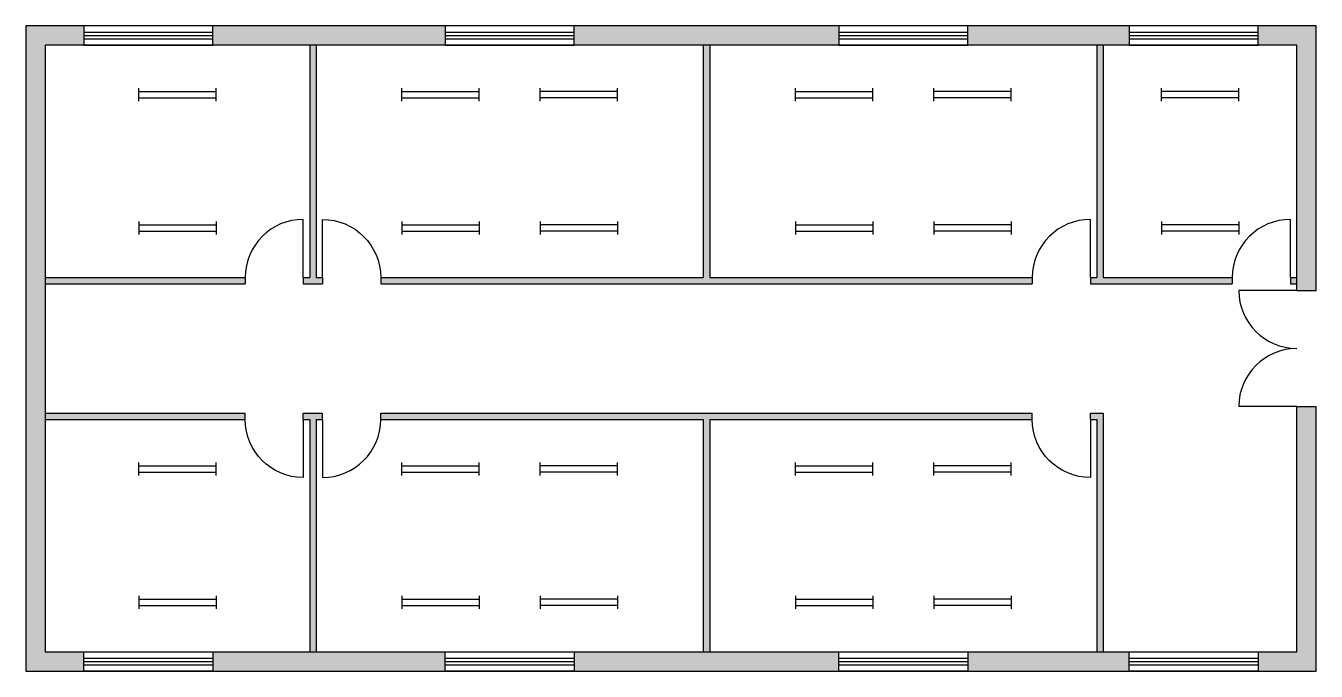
# Model space of a CAD drawing. Header units: millimetres. Extents: x 3060 to 23060, y 2050 to 12050.
import ezdxf

# ---------------------------------------------------------------- set-up
doc = ezdxf.new("R2010")
doc.units = ezdxf.units.MM
doc.header["$MEASUREMENT"] = 0
for name, color, linetype in [('Doors', 160, 'Continuous'), ('ExternalWalls', 7, 'Continuous'), ('Hatch', 7, 'Continuous'), ('InternalWalls', 7, 'Continuous'), ('Lighting', 20, 'Continuous'), ('Windows', 96, 'Continuous')]:
    doc.layers.add(name, color=color, linetype=linetype)

# ---------------------------------------------------------------- blocks, each defined once
blk = doc.blocks.new('Door')
for points in [[(0, 100), (0, 1000)], [(-900, 100), (-900, 0)], [(0, 100), (0, 0)]]:
    blk.add_lwpolyline(points)
blk.add_arc((0, 100), 900, 90, 180)
blk = doc.blocks.new('Window')
blk.add_lwpolyline([(0, -300), (2000, -300), (2000, 0), (0, 0)], close=True)
for points in [[(0, -100), (2000, -100)], [(0, -150), (2000, -150)], [(0, -200), (2000, -200)]]:
    blk.add_lwpolyline(points)
blk = doc.blocks.new('Light')
at = {"layer": 'Lighting'}
for points in [[(-600, -50), (-600, 150)], [(-600, 100), (600, 100)], [(-600, 0), (600, 0)], [(600, -50), (600, 150)]]:
    blk.add_lwpolyline(points, dxfattribs=at)

msp = doc.modelspace()

# ---------------------------------------------------------------- hatches: boundary and pattern name
at = {"layer": 'Hatch'}
h = msp.add_hatch(color=252, dxfattribs=at)
h.dxf.hatch_style = 1
h.paths.add_polyline_path([(3960, 12050), (3060, 12050), (3060, 2050), (3960, 2050), (3960, 2350), (3360, 2350), (3360, 11750), (3960, 11750)])
h.paths.add_polyline_path([(9560, 12050), (5960, 12050), (5960, 11750), (9560, 11750)])
h.paths.add_polyline_path([(15660, 12050), (11560, 12050), (11560, 11750), (15660, 11750)])
h.paths.add_polyline_path([(20160, 12050), (17660, 12050), (17660, 11750), (20160, 11750)])
h.paths.add_polyline_path([(23060, 12050), (22160, 12050), (22160, 11750), (22760, 11750), (22760, 7950), (23060, 7950)])
h.paths.add_polyline_path([(23060, 6150), (22760, 6150), (22760, 2350), (22160, 2350), (22160, 2050), (23060, 2050)])
h.paths.add_polyline_path([(20160, 2350), (17660, 2350), (17660, 2050), (20160, 2050)])
h.paths.add_polyline_path([(15660, 2350), (11560, 2350), (11560, 2050), (15660, 2050)])
h.paths.add_polyline_path([(9560, 2350), (5960, 2350), (5960, 2050), (9560, 2050)])
h = msp.add_hatch(color=253, dxfattribs=at)
h.dxf.hatch_style = 1
h.paths.add_polyline_path([(6460, 8150), (3360, 8150), (3360, 8050), (6460, 8050)])
h.paths.add_polyline_path([(7660, 8150), (7560, 8150), (7560, 11750), (7460, 11750), (7460, 8150), (7360, 8150), (7360, 8050), (7660, 8050)])
h.paths.add_polyline_path([(6460, 6050), (3360, 6050), (3360, 5950), (6460, 5950)])
h.paths.add_polyline_path([(7660, 6050), (7360, 6050), (7360, 5950), (7460, 5950), (7460, 2350), (7560, 2350), (7560, 5950), (7660, 5950)])
h.paths.add_polyline_path([(18660, 6050), (8560, 6050), (8560, 5950), (13560, 5950), (13560, 2350), (13660, 2350), (13660, 5950), (18660, 5950)])
h.paths.add_polyline_path([(18660, 8150), (13660, 8150), (13660, 11750), (13560, 11750), (13560, 8150), (8560, 8150), (8560, 8050), (18660, 8050)])
h.paths.add_polyline_path([(21760, 8150), (19760, 8150), (19760, 11750), (19660, 11750), (19660, 8150), (19560, 8150), (19560, 8050), (21760, 8050)])
h.paths.add_polyline_path([(19760, 6050), (19560, 6050), (19560, 5950), (19660, 5950), (19660, 2350), (19760, 2350)])
h.paths.add_polyline_path([(22760, 8150), (22660, 8150), (22660, 8050), (22760, 8050)])

# ---------------------------------------------------------------- linework, layer by layer
at = {"layer": 'Doors'}
for points in [[(22760, 7950), (21860, 7950)], [(22760, 6150), (21860, 6150)]]:
    msp.add_lwpolyline(points, dxfattribs=at)
for centre, start, end in [((22760, 7950), 180, 270), ((22760, 6150), 90, 180)]:
    msp.add_arc(centre, 900, start, end, dxfattribs=at)
at = {"layer": 'ExternalWalls'}
for points in [[(23060, 7950), (23060, 12050), (3060, 12050), (3060, 2050), (23060, 2050), (23060, 6150)], [(22760, 7950), (22760, 11750), (3360, 11750), (3360, 2350), (22760, 2350), (22760, 6150)], [(22760, 7950), (23060, 7950)], [(22760, 6150), (23060, 6150)]]:
    msp.add_lwpolyline(points, dxfattribs=at)
at = {"layer": 'InternalWalls'}
for points in [[(7460, 11750), (7460, 8150)], [(7560, 11750), (7560, 8150)], [(13560, 11750), (13560, 8150)], [(13660, 11750), (13660, 8150)], [(19660, 11750), (19660, 8150)], [(19760, 11750), (19760, 8150)], [(3360, 8150), (6460, 8150)], [(3360, 8050), (6460, 8050)], [(7360, 8150), (7460, 8150)], [(7360, 8050), (7660, 8050)], [(7560, 8150), (7660, 8150)], [(8560, 8150), (13560, 8150)], [(8560, 8050), (18660, 8050)], [(13660, 8150), (18660, 8150)], [(19560, 8150), (19660, 8150)], [(19560, 8050), (21760, 8050)], [(19760, 8150), (21760, 8150)], [(22660, 8150), (22760, 8150)], [(22660, 8050), (22760, 8050)], [(3360, 6050), (6460, 6050)], [(7360, 6050), (7660, 6050)], [(8560, 6050), (18660, 6050)], [(19560, 6050), (19760, 6050), (19760, 2350)], [(3360, 5950), (6460, 5950)], [(7360, 5950), (7460, 5950)], [(7460, 5950), (7460, 2350)], [(7560, 5950), (7560, 2350)], [(7560, 5950), (7660, 5950)], [(8560, 5950), (13560, 5950)], [(13560, 5950), (13560, 2350)], [(13660, 5950), (13660, 2350)], [(13660, 5950), (18660, 5950)], [(19560, 5950), (19660, 5950)], [(19660, 5950), (19660, 2350)]]:
    msp.add_lwpolyline(points, dxfattribs=at)

# ---------------------------------------------------------------- block references
at = {"layer": 'Doors'}
for p in [(7360, 8050), (19560, 8050), (22660, 8050)]:
    msp.add_blockref('Door', p, dxfattribs=at)
at = {"layer": 'Doors', "xscale": -1}
msp.add_blockref('Door', (7660, 8050), dxfattribs=at)
at = {"layer": 'Doors', "xscale": -1, "rotation": 180}
for p in [(7360, 6050), (19560, 6050)]:
    msp.add_blockref('Door', p, dxfattribs=at)
at = {"layer": 'Doors', "rotation": 180}
msp.add_blockref('Door', (7660, 6050), dxfattribs=at)
at = {"layer": 'Lighting'}
for p in [(5410, 10933), (9488, 10933), (15588, 10933), (5410, 5133), (9488, 5133), (15588, 5133)]:
    msp.add_blockref('Light', p, dxfattribs=at)
at = {"layer": 'Lighting', "xscale": -1}
for p in [(11632, 10933), (17732, 10933), (21260, 10933), (11632, 5133), (17732, 5133)]:
    msp.add_blockref('Light', p, dxfattribs=at)
at = {"layer": 'Lighting', "xscale": -1, "rotation": 180}
for p in [(5410, 8967), (9488, 8967), (15588, 8967), (5410, 3167), (9488, 3167), (15588, 3167)]:
    msp.add_blockref('Light', p, dxfattribs=at)
at = {"layer": 'Lighting', "rotation": 180}
for p in [(11632, 8967), (17732, 8967), (21260, 8967), (11632, 3167), (17732, 3167)]:
    msp.add_blockref('Light', p, dxfattribs=at)
at = {"layer": 'Windows'}
for p in [(3960, 12050), (9560, 12050), (15660, 12050), (20160, 12050)]:
    msp.add_blockref('Window', p, dxfattribs=at)
at = {"layer": 'Windows', "xscale": -1, "rotation": 180}
for p in [(3960, 2050), (9560, 2050), (15660, 2050), (20160, 2050)]:
    msp.add_blockref('Window', p, dxfattribs=at)

doc.saveas('drawing.dxf')
